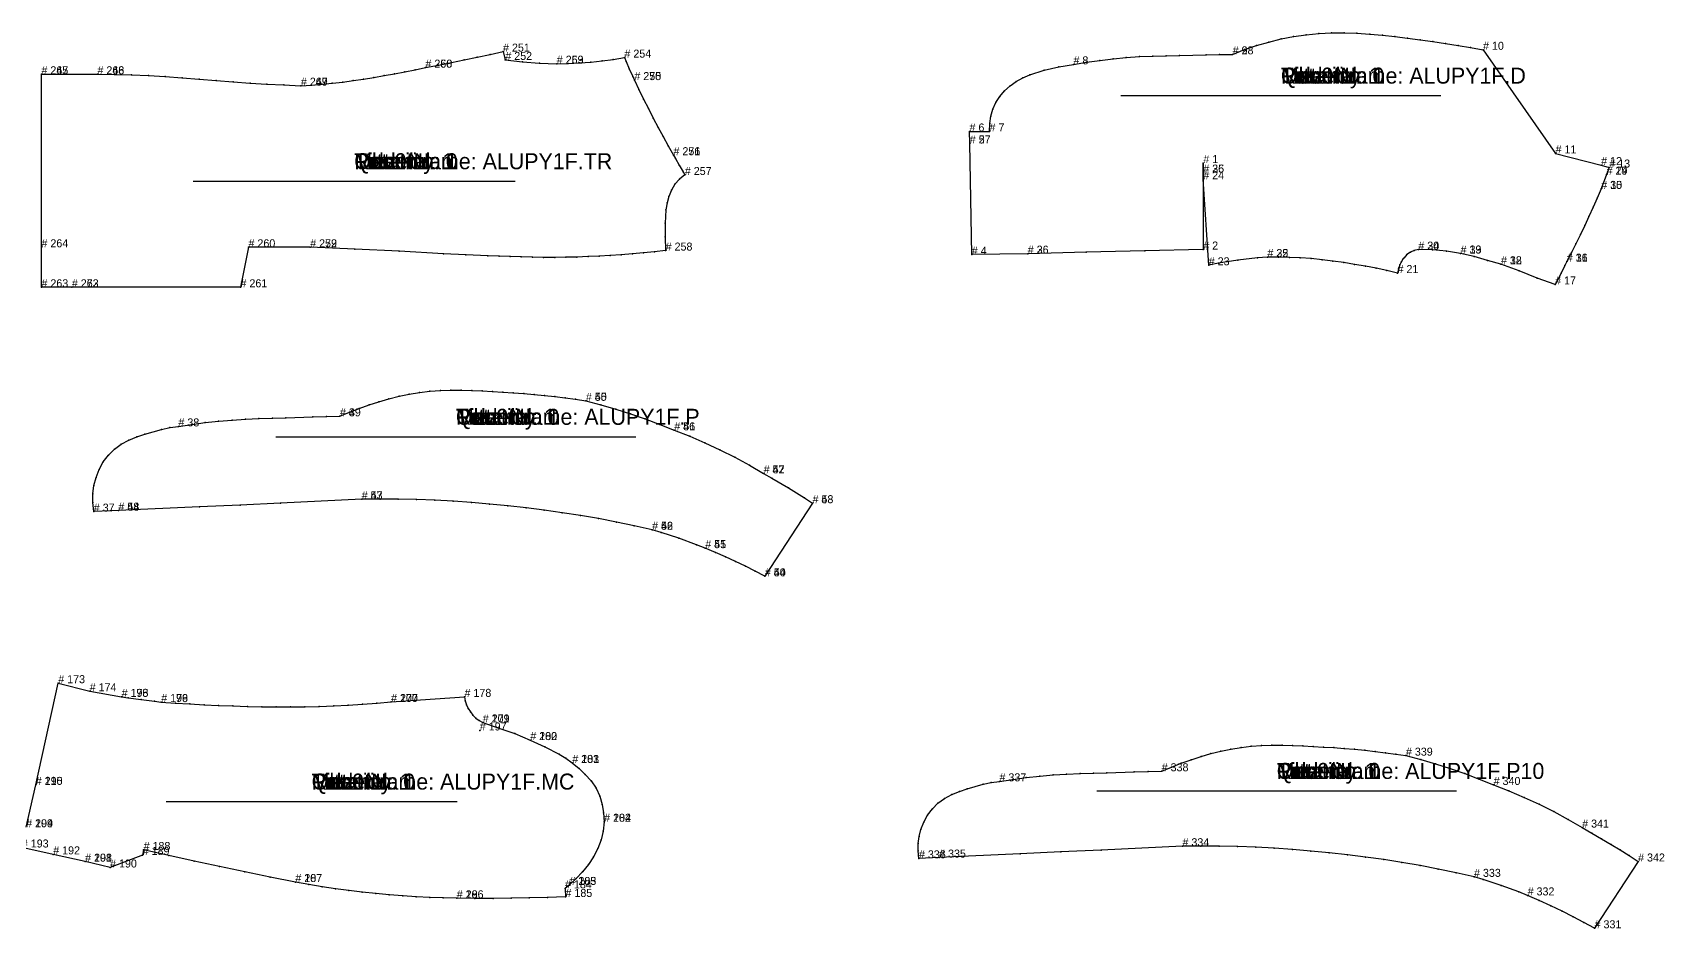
# Model space of a CAD drawing. Header units: metres. Extents: x 0 to 4082, y -3 to 2700.
# Drawn here: x 2041 to 4081, y 1531 to 2651 of the extents above; entities that cross this region are included whole.
import ezdxf

# ---------------------------------------------------------------- set-up
doc = ezdxf.new("R2010")
doc.units = ezdxf.units.M

# ---------------------------------------------------------------- blocks, each defined once
blk = doc.blocks.new('1')
at = {"layer": '1'}
blk.add_lwpolyline([(3504.3, 2487.4), (3504.3, 2379.4), (3431.2, 2377.9), (3358, 2376.2), (3284.9, 2374.2), (3215, 2373), (3212.4, 2512), (3212.1, 2527), (3237.1, 2527), (3237.4, 2536.9), (3238.7, 2546.2), (3241.2, 2554.9), (3245, 2563.1), (3249.9, 2570.8), (3256, 2577.8), (3262.9, 2584.2), (3270.5, 2589.6), (3278.8, 2594.1), (3287.5, 2597.8), (3305.4, 2603.5), (3323.6, 2607.9), (3342.1, 2610.9), (3358.5, 2613.6), (3375, 2615.9), (3391.5, 2617.8), (3408, 2619.4), (3424.6, 2620.5), (3441.2, 2621.2), (3457.8, 2621.7), (3474.5, 2622.1), (3507.7, 2622.9), (3524.4, 2623.2), (3541, 2623.4), (3555.9, 2629.3), (3571, 2634.4), (3586.2, 2638.8), (3601.6, 2642.6), (3617.2, 2645.6), (3632.9, 2648), (3648.7, 2649.6), (3664.6, 2650.5), (3680.5, 2650.5), (3696.4, 2649.9), (3712.3, 2648.8), (3728.1, 2647.3), (3743.9, 2645.6), (3759.7, 2643.6), (3775.5, 2641.5), (3791.2, 2639.3), (3806.9, 2636.9), (3822.7, 2634.5), (3838.3, 2631.8), (3854, 2629.1), (3944.6, 2499.6), (4001.6, 2485), (4011.8, 2481.9), (4008.4, 2473.1), (4001.7, 2455.2), (3996.7, 2443.7), (3991.6, 2432.2), (3986.4, 2420.7), (3981, 2409.3), (3975.6, 2398), (3970, 2386.7), (3964.4, 2375.5), (3958.7, 2364.3), (3956.3, 2359.5), (3951.5, 2349.9), (3946.6, 2340.4), (3944.1, 2335.7), (3921.8, 2343.8), (3899.2, 2352.7), (3876.4, 2361), (3859.7, 2365.8), (3842.9, 2370.5), (3825.9, 2374.4), (3808.4, 2377.2), (3790.8, 2379.1), (3773.1, 2379.3), (3767.9, 2378.1), (3763.2, 2376), (3758.9, 2373), (3755.2, 2369.2), (3753.8, 2367.3), (3751.7, 2363.8), (3750, 2360.1), (3748.3, 2355.2), (3747.1, 2350), (3733.7, 2353.1), (3720.3, 2355.9), (3706.9, 2358.5), (3693.4, 2360.9), (3679.9, 2363.1), (3666.4, 2365), (3652.8, 2366.6), (3639.2, 2368), (3625.5, 2368.9), (3611.9, 2369.6), (3598.2, 2369.9), (3584.5, 2370), (3572.2, 2369.1), (3547.6, 2366.3), (3523.2, 2362.2), (3511.1, 2359.7), (3504.3, 2467.3), (3504.3, 2475.6)], close=True, dxfattribs=at)
at = {"layer": '2'}
for p in [(3342.1, 2610.9), (3541, 2623.4), (3854, 2629.1), (3212.1, 2527), (3212.4, 2512), (3237.1, 2527), (3944.6, 2499.6), (3504.3, 2487.4), (3504.3, 2475.6), (4001.6, 2485), (4008.4, 2473.1), (4011.8, 2481.9), (3504.3, 2467.3), (4001.7, 2455.2), (3215, 2373), (3284.9, 2374.2), (3504.3, 2379.4), (3584.5, 2370), (3773.1, 2379.3), (3825.9, 2374.4), (3511.1, 2359.7), (3747.1, 2350), (3876.4, 2361), (3958.7, 2364.3), (3944.1, 2335.7)]:
    blk.add_point(p, dxfattribs=at)
at = {"layer": '3'}
for p in [(3571, 2634.4), (3586.2, 2638.8), (3601.6, 2642.6), (3617.2, 2645.6), (3632.9, 2648), (3648.7, 2649.6), (3664.6, 2650.5), (3680.5, 2650.5), (3696.4, 2649.9), (3712.3, 2648.8), (3728.1, 2647.3), (3743.9, 2645.6), (3759.7, 2643.6), (3775.5, 2641.5), (3791.2, 2639.3), (3806.9, 2636.9), (3822.7, 2634.5), (3838.3, 2631.8), (3358.5, 2613.6), (3375, 2615.9), (3391.5, 2617.8), (3408, 2619.4), (3424.6, 2620.5), (3441.2, 2621.2), (3457.8, 2621.7), (3474.5, 2622.1), (3507.7, 2622.9), (3524.4, 2623.2), (3555.9, 2629.3), (3278.8, 2594.1), (3287.5, 2597.8), (3305.4, 2603.5), (3323.6, 2607.9), (3249.9, 2570.8), (3256, 2577.8), (3262.9, 2584.2), (3270.5, 2589.6), (3241.2, 2554.9), (3245, 2563.1), (3237.4, 2536.9), (3238.7, 2546.2), (3991.6, 2432.2), (3996.7, 2443.7), (3981, 2409.3), (3986.4, 2420.7), (3970, 2386.7), (3975.6, 2398), (3358, 2376.2), (3431.2, 2377.9), (3547.6, 2366.3), (3572.2, 2369.1), (3598.2, 2369.9), (3611.9, 2369.6), (3625.5, 2368.9), (3639.2, 2368), (3652.8, 2366.6), (3753.8, 2367.3), (3755.2, 2369.2), (3758.9, 2373), (3763.2, 2376), (3767.9, 2378.1), (3790.8, 2379.1), (3808.4, 2377.2), (3842.9, 2370.5), (3964.4, 2375.5), (3523.2, 2362.2), (3666.4, 2365), (3679.9, 2363.1), (3693.4, 2360.9), (3706.9, 2358.5), (3720.3, 2355.9), (3733.7, 2353.1), (3748.3, 2355.2), (3750, 2360.1), (3751.7, 2363.8), (3859.7, 2365.8), (3899.2, 2352.7), (3951.5, 2349.9), (3956.3, 2359.5), (3921.8, 2343.8), (3946.6, 2340.4)]:
    blk.add_point(p, dxfattribs=at)
at = {"layer": '4'}
for p in [(3541, 2623.4, 7.5), (3212.4, 2512, 7.5), (3504.3, 2475.6, 7.5), (4008.4, 2473.1, 3), (4001.7, 2455.2, 7.5), (3284.9, 2374.2, 7.5), (3584.5, 2370, 7.5), (3773.1, 2379.3, 7.5), (3825.9, 2374.4, 7.5), (3876.4, 2361, 7.5), (3958.7, 2364.3, 7.5)]:
    blk.add_point(p, dxfattribs=at)
at = {"layer": '7'}
blk.add_line((3401.3, 2571.8), (3801.2, 2571.8), dxfattribs=at)
at = {"layer": '84'}
blk.add_lwpolyline([(3504.3, 2487.4), (3504.3, 2379.4), (3431.2, 2377.9), (3358, 2376.2), (3284.9, 2374.2), (3215, 2373), (3212.4, 2512), (3212.1, 2527), (3237.1, 2527), (3237.4, 2536.9), (3238.7, 2546.2), (3241.2, 2554.9), (3245, 2563.1), (3249.9, 2570.8), (3256, 2577.8), (3262.9, 2584.2), (3270.5, 2589.6), (3278.8, 2594.1), (3287.5, 2597.8), (3305.4, 2603.5), (3323.6, 2607.9), (3342.1, 2610.9), (3358.5, 2613.6), (3375, 2615.9), (3391.5, 2617.8), (3408, 2619.4), (3424.6, 2620.5), (3441.2, 2621.2), (3457.8, 2621.7), (3474.5, 2622.1), (3507.7, 2622.9), (3524.4, 2623.2), (3541, 2623.4), (3555.9, 2629.3), (3571, 2634.4), (3586.2, 2638.8), (3601.6, 2642.6), (3617.2, 2645.6), (3632.9, 2648), (3648.7, 2649.6), (3664.6, 2650.5), (3680.5, 2650.5), (3696.4, 2649.9), (3712.3, 2648.8), (3728.1, 2647.3), (3743.9, 2645.6), (3759.7, 2643.6), (3775.5, 2641.5), (3791.2, 2639.3), (3806.9, 2636.9), (3822.7, 2634.5), (3838.3, 2631.8), (3854, 2629.1), (3944.6, 2499.6), (4001.6, 2485), (4011.8, 2481.9), (4008.4, 2473.1), (4001.7, 2455.2), (3996.7, 2443.7), (3991.6, 2432.2), (3986.4, 2420.7), (3981, 2409.3), (3975.6, 2398), (3970, 2386.7), (3964.4, 2375.5), (3958.7, 2364.3), (3956.3, 2359.5), (3951.5, 2349.9), (3946.6, 2340.4), (3944.1, 2335.7), (3921.8, 2343.8), (3899.2, 2352.7), (3876.4, 2361), (3859.7, 2365.8), (3842.9, 2370.5), (3825.9, 2374.4), (3808.4, 2377.2), (3790.8, 2379.1), (3773.1, 2379.3), (3767.9, 2378.1), (3763.2, 2376), (3758.9, 2373), (3755.2, 2369.2), (3753.8, 2367.3), (3751.7, 2363.8), (3750, 2360.1), (3748.3, 2355.2), (3747.1, 2350), (3733.7, 2353.1), (3720.3, 2355.9), (3706.9, 2358.5), (3693.4, 2360.9), (3679.9, 2363.1), (3666.4, 2365), (3652.8, 2366.6), (3639.2, 2368), (3625.5, 2368.9), (3611.9, 2369.6), (3598.2, 2369.9), (3584.5, 2370), (3572.2, 2369.1), (3547.6, 2366.3), (3523.2, 2362.2), (3511.1, 2359.7), (3504.3, 2467.3), (3504.3, 2475.6)], close=True, dxfattribs=at)
at = {"layer": '1'}
for s, height, p in [('# 28', 10, (3541, 2623.4)), ('Tilt: 0', 20, (3601.3, 2586.8)), ('Quantity: 1', 20, (3601.3, 2586.8)), ('Piece Name: ALUPY1F.D', 20, (3601.3, 2586.8)), ('Rotation: 0', 20, (3601.3, 2586.8)), ('Fold: N', 20, (3601.3, 2586.8)), ('Material: 1', 20, (3601.3, 2586.8)), ('# 27', 10, (3212.4, 2512)), ('# 36', 10, (3504.3, 2475.6)), ('# 29', 10, (4008.4, 2473.1)), ('# 30', 10, (4001.7, 2455.2)), ('# 34', 10, (3773.1, 2379.3)), ('# 26', 10, (3284.9, 2374.2)), ('# 35', 10, (3584.5, 2370)), ('# 33', 10, (3825.9, 2374.4)), ('# 32', 10, (3876.4, 2361)), ('# 31', 10, (3958.7, 2364.3))]:
    blk.add_text(s, height=height, dxfattribs=at).set_placement(p)
at = {"layer": '2'}
for s, p in [('# 9', (3541, 2623.4)), ('# 10', (3854, 2629.1)), ('# 8', (3342.1, 2610.9)), ('# 6', (3212.1, 2527)), ('# 7', (3237.1, 2527)), ('# 5', (3212.4, 2512)), ('# 11', (3944.6, 2499.6)), ('# 1', (3504.3, 2487.4)), ('# 12', (4001.6, 2485)), ('# 13', (4011.8, 2481.9)), ('# 25', (3504.3, 2475.6)), ('# 24', (3504.3, 2467.3)), ('# 14', (4008.4, 2473.1)), ('# 15', (4001.7, 2455.2)), ('# 2', (3504.3, 2379.4)), ('# 20', (3773.1, 2379.3)), ('# 4', (3215, 2373)), ('# 3', (3284.9, 2374.2)), ('# 23', (3511.1, 2359.7)), ('# 22', (3584.5, 2370)), ('# 19', (3825.9, 2374.4)), ('# 18', (3876.4, 2361)), ('# 16', (3958.7, 2364.3)), ('# 21', (3747.1, 2350)), ('# 17', (3944.1, 2335.7))]:
    blk.add_text(s, height=10, dxfattribs=at).set_placement(p)
blk = doc.blocks.new('2')
at = {"layer": '1'}
blk.add_lwpolyline([(2117.5, 2051.8), (2116.2, 2063.1), (2116.3, 2073.9), (2117.6, 2084.4), (2120.3, 2094.6), (2124.3, 2104.5), (2129.4, 2113.9), (2135.8, 2122.5), (2143.2, 2130), (2151.9, 2136.2), (2161.3, 2141.2), (2171.3, 2145.3), (2181.5, 2148.8), (2202.1, 2154.6), (2212.6, 2156.8), (2223.3, 2158.3), (2240, 2160.8), (2256.8, 2163), (2273.5, 2164.9), (2290.3, 2166.3), (2307.1, 2167.4), (2324, 2168.1), (2340.9, 2168.6), (2357.7, 2169.1), (2391.5, 2170.1), (2408.3, 2170.5), (2425.2, 2170.9), (2437.2, 2176), (2449.3, 2180.8), (2461.6, 2185.1), (2474, 2189.1), (2486.5, 2192.7), (2499.2, 2195.9), (2511.9, 2198.6), (2524.8, 2200.7), (2537.7, 2202.2), (2550.7, 2203), (2563.8, 2203.4), (2576.8, 2203.5), (2589.9, 2203.2), (2602.9, 2202.7), (2615.9, 2202), (2628.9, 2201.2), (2641.9, 2200.3), (2654.9, 2199.4), (2667.8, 2198.3), (2680.8, 2197.1), (2693.8, 2195.7), (2706.7, 2194.1), (2719.7, 2192.3), (2732.6, 2190.3), (2751.4, 2185.3), (2770, 2179.9), (2788.4, 2174), (2806.8, 2167.6), (2825, 2160.8), (2843.1, 2153.4), (2862.4, 2145.9), (2881.4, 2137.8), (2900.2, 2129.1), (2918.7, 2119.8), (2936.9, 2110), (2954.8, 2099.6), (2965.2, 2093.8), (2985.7, 2081.6), (3005.9, 2068.9), (3015.9, 2062.3), (2956.3, 1970.9), (2944.1, 1977.4), (2931.9, 1983.6), (2919.5, 1989.5), (2907.1, 1995.3), (2894.5, 2000.8), (2881.8, 2006.1), (2870.9, 2010.4), (2848.9, 2018.5), (2826.7, 2025.8), (2815.4, 2029.1), (2793.1, 2034.1), (2770.7, 2038.7), (2748.2, 2043), (2725.7, 2046.9), (2703.1, 2050.4), (2680.5, 2053.6), (2657.8, 2056.5), (2635.1, 2059), (2612.3, 2061.2), (2589.5, 2063.1), (2566.7, 2064.7), (2543.8, 2065.9), (2521, 2066.8), (2498.1, 2067.3), (2475.3, 2067.4), (2452.4, 2067.2), (2351, 2062.3), (2300.3, 2060), (2249.6, 2057.7), (2148.3, 2053)], close=True, dxfattribs=at)
at = {"layer": '2'}
for p in [(2732.6, 2190.3), (2425.2, 2170.9), (2223.3, 2158.3), (2843.1, 2153.4), (2954.8, 2099.6), (2452.4, 2067.2), (3015.9, 2062.3), (2117.5, 2051.8), (2148.3, 2053), (2815.4, 2029.1), (2881.8, 2006.1), (2956.3, 1970.9)]:
    blk.add_point(p, dxfattribs=at)
at = {"layer": '3'}
for p in [(2550.7, 2203), (2563.8, 2203.4), (2576.8, 2203.5), (2589.9, 2203.2), (2461.6, 2185.1), (2474, 2189.1), (2486.5, 2192.7), (2499.2, 2195.9), (2511.9, 2198.6), (2524.8, 2200.7), (2537.7, 2202.2), (2602.9, 2202.7), (2615.9, 2202), (2628.9, 2201.2), (2641.9, 2200.3), (2654.9, 2199.4), (2667.8, 2198.3), (2680.8, 2197.1), (2693.8, 2195.7), (2706.7, 2194.1), (2719.7, 2192.3), (2751.4, 2185.3), (2256.8, 2163), (2273.5, 2164.9), (2290.3, 2166.3), (2307.1, 2167.4), (2324, 2168.1), (2340.9, 2168.6), (2357.7, 2169.1), (2391.5, 2170.1), (2408.3, 2170.5), (2437.2, 2176), (2449.3, 2180.8), (2770, 2179.9), (2788.4, 2174), (2806.8, 2167.6), (2171.3, 2145.3), (2181.5, 2148.8), (2202.1, 2154.6), (2212.6, 2156.8), (2240, 2160.8), (2825, 2160.8), (2862.4, 2145.9), (2135.8, 2122.5), (2143.2, 2130), (2151.9, 2136.2), (2161.3, 2141.2), (2881.4, 2137.8), (2900.2, 2129.1), (2124.3, 2104.5), (2129.4, 2113.9), (2918.7, 2119.8), (2936.9, 2110), (2117.6, 2084.4), (2120.3, 2094.6), (2965.2, 2093.8), (2985.7, 2081.6), (2116.2, 2063.1), (2116.3, 2073.9), (2300.3, 2060), (2351, 2062.3), (2475.3, 2067.4), (2498.1, 2067.3), (2521, 2066.8), (2543.8, 2065.9), (2566.7, 2064.7), (2589.5, 2063.1), (2612.3, 2061.2), (3005.9, 2068.9), (2249.6, 2057.7), (2635.1, 2059), (2657.8, 2056.5), (2680.5, 2053.6), (2703.1, 2050.4), (2725.7, 2046.9), (2748.2, 2043), (2770.7, 2038.7), (2793.1, 2034.1), (2826.7, 2025.8), (2848.9, 2018.5), (2870.9, 2010.4), (2894.5, 2000.8), (2907.1, 1995.3), (2919.5, 1989.5), (2931.9, 1983.6), (2944.1, 1977.4)]:
    blk.add_point(p, dxfattribs=at)
at = {"layer": '4'}
for p in [(2732.6, 2190.3, 7.5), (2425.2, 2170.9, 7.5), (2843.1, 2153.4, 7.5), (2954.8, 2099.6, 7.5), (2452.4, 2067.2, 7.5), (3015.9, 2062.3, 5), (2148.3, 2053, 7.5), (2815.4, 2029.1, 7.5), (2881.8, 2006.1, 7.5), (2956.3, 1970.9, 5)]:
    blk.add_point(p, dxfattribs=at)
at = {"layer": '7'}
blk.add_line((2345.2, 2145.3), (2795, 2145.3), dxfattribs=at)
at = {"layer": '84'}
blk.add_lwpolyline([(2117.5, 2051.8), (2116.2, 2063.1), (2116.3, 2073.9), (2117.6, 2084.4), (2120.3, 2094.6), (2124.3, 2104.5), (2129.4, 2113.9), (2135.8, 2122.5), (2143.2, 2130), (2151.9, 2136.2), (2161.3, 2141.2), (2171.3, 2145.3), (2181.5, 2148.8), (2202.1, 2154.6), (2212.6, 2156.8), (2223.3, 2158.3), (2240, 2160.8), (2256.8, 2163), (2273.5, 2164.9), (2290.3, 2166.3), (2307.1, 2167.4), (2324, 2168.1), (2340.9, 2168.6), (2357.7, 2169.1), (2391.5, 2170.1), (2408.3, 2170.5), (2425.2, 2170.9), (2437.2, 2176), (2449.3, 2180.8), (2461.6, 2185.1), (2474, 2189.1), (2486.5, 2192.7), (2499.2, 2195.9), (2511.9, 2198.6), (2524.8, 2200.7), (2537.7, 2202.2), (2550.7, 2203), (2563.8, 2203.4), (2576.8, 2203.5), (2589.9, 2203.2), (2602.9, 2202.7), (2615.9, 2202), (2628.9, 2201.2), (2641.9, 2200.3), (2654.9, 2199.4), (2667.8, 2198.3), (2680.8, 2197.1), (2693.8, 2195.7), (2706.7, 2194.1), (2719.7, 2192.3), (2732.6, 2190.3), (2751.4, 2185.3), (2770, 2179.9), (2788.4, 2174), (2806.8, 2167.6), (2825, 2160.8), (2843.1, 2153.4), (2862.4, 2145.9), (2881.4, 2137.8), (2900.2, 2129.1), (2918.7, 2119.8), (2936.9, 2110), (2954.8, 2099.6), (2965.2, 2093.8), (2985.7, 2081.6), (3005.9, 2068.9), (3015.9, 2062.3), (2956.3, 1970.9), (2944.1, 1977.4), (2931.9, 1983.6), (2919.5, 1989.5), (2907.1, 1995.3), (2894.5, 2000.8), (2881.8, 2006.1), (2870.9, 2010.4), (2848.9, 2018.5), (2826.7, 2025.8), (2815.4, 2029.1), (2793.1, 2034.1), (2770.7, 2038.7), (2748.2, 2043), (2725.7, 2046.9), (2703.1, 2050.4), (2680.5, 2053.6), (2657.8, 2056.5), (2635.1, 2059), (2612.3, 2061.2), (2589.5, 2063.1), (2566.7, 2064.7), (2543.8, 2065.9), (2521, 2066.8), (2498.1, 2067.3), (2475.3, 2067.4), (2452.4, 2067.2), (2351, 2062.3), (2300.3, 2060), (2249.6, 2057.7), (2148.3, 2053)], close=True, dxfattribs=at)
at = {"layer": '1'}
for s, height, p in [('# 55', 10, (2732.6, 2190.3)), ('# 49', 10, (2425.2, 2170.9)), ('Tilt: 0', 20, (2570.1, 2160.3)), ('Quantity: 1', 20, (2570.1, 2160.3)), ('Piece Name: ALUPY1F.P', 20, (2570.1, 2160.3)), ('Rotation: 0', 20, (2570.1, 2160.3)), ('Fold: N', 20, (2570.1, 2160.3)), ('Material: 1', 20, (2570.1, 2160.3)), ('# 56', 10, (2843.1, 2153.4)), ('# 57', 10, (2954.8, 2099.6)), ('# 54', 10, (2148.3, 2053)), ('# 53', 10, (2452.4, 2067.2)), ('# 58', 10, (3015.9, 2062.3)), ('# 52', 10, (2815.4, 2029.1)), ('# 51', 10, (2881.8, 2006.1)), ('# 50', 10, (2956.3, 1970.9))]:
    blk.add_text(s, height=height, dxfattribs=at).set_placement(p)
at = {"layer": '2'}
for s, p in [('# 40', (2732.6, 2190.3)), ('# 38', (2223.3, 2158.3)), ('# 39', (2425.2, 2170.9)), ('# 41', (2843.1, 2153.4)), ('# 42', (2954.8, 2099.6)), ('# 37', (2117.5, 2051.8)), ('# 48', (2148.3, 2053)), ('# 47', (2452.4, 2067.2)), ('# 43', (3015.9, 2062.3)), ('# 46', (2815.4, 2029.1)), ('# 45', (2881.8, 2006.1)), ('# 44', (2956.3, 1970.9))]:
    blk.add_text(s, height=10, dxfattribs=at).set_placement(p)
blk = doc.blocks.new('9')
at = {"layer": '1'}
blk.add_lwpolyline([(2033, 1657.2), (2045, 1710.2), (2073.1, 1837.3), (2112.4, 1827.3), (2152.3, 1820.2), (2160.4, 1819), (2176.7, 1816.8), (2193.4, 1814.7), (2201.8, 1813.7), (2219.7, 1812.5), (2237.7, 1811.4), (2255.6, 1810.4), (2273.6, 1809.6), (2291.5, 1808.9), (2309.5, 1808.3), (2327.5, 1807.9), (2345.5, 1807.7), (2363.5, 1807.6), (2381.4, 1807.8), (2399.4, 1808.2), (2417.4, 1808.9), (2435.3, 1809.8), (2453.3, 1810.9), (2471.2, 1812.2), (2489.1, 1813.8), (2580.9, 1820.2), (2581.9, 1815.2), (2583.4, 1810.3), (2585.6, 1805.7), (2588.2, 1801.3), (2591.4, 1797.2), (2595.1, 1793.6), (2599.2, 1790.6), (2603.7, 1788.2), (2623.6, 1781), (2643.6, 1774.2), (2663.1, 1766.2), (2681.3, 1757.9), (2699, 1748.7), (2707.5, 1743.4), (2715.6, 1737.6), (2724, 1730.7), (2731.9, 1723.2), (2739.2, 1715.1), (2745.5, 1706.1), (2749.9, 1696.2), (2752.8, 1685.7), (2754.7, 1675.1), (2755.4, 1664.1), (2754.3, 1652.5), (2751.7, 1641.3), (2747.5, 1630.5), (2742.1, 1620.2), (2735.7, 1610.5), (2728.5, 1601.5), (2720.6, 1593), (2712.1, 1585.1), (2706.5, 1580.8), (2707.1, 1570.1), (2684.5, 1569.4), (2661.8, 1568.9), (2639.2, 1568.5), (2616.5, 1568.3), (2593.9, 1568.3), (2571.2, 1568.4), (2554.3, 1568.8), (2537.4, 1569.5), (2520.5, 1570.4), (2503.6, 1571.5), (2486.8, 1572.7), (2469.9, 1574.2), (2453.1, 1576), (2436.3, 1578), (2419.5, 1580.2), (2402.8, 1582.8), (2386.1, 1585.6), (2369.5, 1588.7), (2337.8, 1595), (2306.1, 1601.5), (2274.5, 1608.1), (2242.9, 1614.9), (2211.4, 1621.8), (2179.8, 1628.8), (2178.6, 1622.5), (2137.9, 1606.9), (2106.7, 1614.2), (2066.8, 1623.3), (2027.6, 1631.9)], dxfattribs=at)
at = {"layer": '13'}
for p in [(2600, 1778.2), (2571.2, 1568.4)]:
    blk.add_point(p, dxfattribs=at)
at = {"layer": '2'}
for p in [(2073.1, 1837.3), (2112.4, 1827.3), (2152.3, 1820.2), (2580.9, 1820.2), (2201.8, 1813.7), (2489.1, 1813.8), (2603.7, 1788.2), (2663.1, 1766.2), (2715.6, 1737.6), (2045, 1710.2), (2755.4, 1664.1), (2066.8, 1623.3), (2106.7, 1614.2), (2178.6, 1622.5), (2179.8, 1628.8), (2137.9, 1606.9), (2369.5, 1588.7), (2706.5, 1580.8), (2712.1, 1585.1), (2571.2, 1568.4), (2707.1, 1570.1)]:
    blk.add_point(p, dxfattribs=at)
at = {"layer": '3'}
for p in [(2160.4, 1819), (2176.7, 1816.8), (2193.4, 1814.7), (2219.7, 1812.5), (2237.7, 1811.4), (2255.6, 1810.4), (2273.6, 1809.6), (2291.5, 1808.9), (2309.5, 1808.3), (2327.5, 1807.9), (2345.5, 1807.7), (2363.5, 1807.6), (2381.4, 1807.8), (2399.4, 1808.2), (2417.4, 1808.9), (2435.3, 1809.8), (2453.3, 1810.9), (2471.2, 1812.2), (2581.9, 1815.2), (2583.4, 1810.3), (2585.6, 1805.7), (2588.2, 1801.3), (2591.4, 1797.2), (2595.1, 1793.6), (2599.2, 1790.6), (2623.6, 1781), (2643.6, 1774.2), (2681.3, 1757.9), (2699, 1748.7), (2707.5, 1743.4), (2724, 1730.7), (2731.9, 1723.2), (2739.2, 1715.1), (2745.5, 1706.1), (2749.9, 1696.2), (2752.8, 1685.7), (2754.7, 1675.1), (2754.3, 1652.5), (2751.7, 1641.3), (2211.4, 1621.8), (2242.9, 1614.9), (2742.1, 1620.2), (2747.5, 1630.5), (2274.5, 1608.1), (2306.1, 1601.5), (2337.8, 1595), (2720.6, 1593), (2728.5, 1601.5), (2735.7, 1610.5), (2386.1, 1585.6), (2402.8, 1582.8), (2419.5, 1580.2), (2436.3, 1578), (2453.1, 1576), (2469.9, 1574.2), (2486.8, 1572.7), (2503.6, 1571.5), (2520.5, 1570.4), (2537.4, 1569.5), (2554.3, 1568.8), (2593.9, 1568.3), (2616.5, 1568.3), (2639.2, 1568.5), (2661.8, 1568.9), (2684.5, 1569.4)]:
    blk.add_point(p, dxfattribs=at)
at = {"layer": '4'}
for p in [(2152.3, 1820.2, 7.5), (2201.8, 1813.7, 7.5), (2489.1, 1813.8, 7.5), (2603.7, 1788.2, 7.5), (2663.1, 1766.2, 7.5), (2715.6, 1737.6, 7.5), (2045, 1710.2, 4.8), (2755.4, 1664.1, 7.5), (2106.7, 1614.2, 5.1), (2369.5, 1588.7, 7.5), (2712.1, 1585.1, 7.5), (2571.2, 1568.4, 7.5)]:
    blk.add_point(p, dxfattribs=at)
at = {"layer": '7'}
blk.add_line((2207.8, 1689.3), (2571.7, 1689.3), dxfattribs=at)
at = {"layer": '84'}
blk.add_lwpolyline([(2033, 1657.2), (2045, 1710.2), (2073.1, 1837.3), (2112.4, 1827.3), (2152.3, 1820.2), (2160.4, 1819), (2176.7, 1816.8), (2193.4, 1814.7), (2201.8, 1813.7), (2219.7, 1812.5), (2237.7, 1811.4), (2255.6, 1810.4), (2273.6, 1809.6), (2291.5, 1808.9), (2309.5, 1808.3), (2327.5, 1807.9), (2345.5, 1807.7), (2363.5, 1807.6), (2381.4, 1807.8), (2399.4, 1808.2), (2417.4, 1808.9), (2435.3, 1809.8), (2453.3, 1810.9), (2471.2, 1812.2), (2489.1, 1813.8), (2580.9, 1820.2), (2581.9, 1815.2), (2583.4, 1810.3), (2585.6, 1805.7), (2588.2, 1801.3), (2591.4, 1797.2), (2595.1, 1793.6), (2599.2, 1790.6), (2603.7, 1788.2), (2623.6, 1781), (2643.6, 1774.2), (2663.1, 1766.2), (2681.3, 1757.9), (2699, 1748.7), (2707.5, 1743.4), (2715.6, 1737.6), (2724, 1730.7), (2731.9, 1723.2), (2739.2, 1715.1), (2745.5, 1706.1), (2749.9, 1696.2), (2752.8, 1685.7), (2754.7, 1675.1), (2755.4, 1664.1), (2754.3, 1652.5), (2751.7, 1641.3), (2747.5, 1630.5), (2742.1, 1620.2), (2735.7, 1610.5), (2728.5, 1601.5), (2720.6, 1593), (2712.1, 1585.1), (2706.5, 1580.8), (2707.1, 1570.1), (2684.5, 1569.4), (2661.8, 1568.9), (2639.2, 1568.5), (2616.5, 1568.3), (2593.9, 1568.3), (2571.2, 1568.4), (2554.3, 1568.8), (2537.4, 1569.5), (2520.5, 1570.4), (2503.6, 1571.5), (2486.8, 1572.7), (2469.9, 1574.2), (2453.1, 1576), (2436.3, 1578), (2419.5, 1580.2), (2402.8, 1582.8), (2386.1, 1585.6), (2369.5, 1588.7), (2337.8, 1595), (2306.1, 1601.5), (2274.5, 1608.1), (2242.9, 1614.9), (2211.4, 1621.8), (2179.8, 1628.8), (2178.6, 1622.5), (2137.9, 1606.9), (2106.7, 1614.2), (2066.8, 1623.3), (2027.6, 1631.9)], dxfattribs=at)
at = {"layer": '1'}
for s, height, p in [('# 198', 10, (2152.3, 1820.2)), ('# 199', 10, (2201.8, 1813.7)), ('# 200', 10, (2489.1, 1813.8)), ('# 201', 10, (2603.7, 1788.2)), ('# 202', 10, (2663.1, 1766.2)), ('# 203', 10, (2715.6, 1737.6)), ('# 210', 10, (2045, 1710.2)), ('Tilt: 0', 20, (2389.8, 1704.3)), ('Quantity: 1', 20, (2389.8, 1704.3)), ('Piece Name: ALUPY1F.MC', 20, (2389.8, 1704.3)), ('Rotation: 0', 20, (2389.8, 1704.3)), ('Fold: N', 20, (2389.8, 1704.3)), ('Material: 1', 20, (2389.8, 1704.3)), ('# 204', 10, (2755.4, 1664.1)), ('# 209', 10, (2033, 1657.2)), ('# 208', 10, (2106.7, 1614.2)), ('# 207', 10, (2369.5, 1588.7)), ('# 205', 10, (2712.1, 1585.1)), ('# 206', 10, (2571.2, 1568.4))]:
    blk.add_text(s, height=height, dxfattribs=at).set_placement(p)
at = {"layer": '13'}
for s, p in [('# 197', (2600, 1778.2)), ('# 196', (2571.2, 1568.4))]:
    blk.add_text(s, height=10, dxfattribs=at).set_placement(p)
at = {"layer": '2'}
for s, p in [('# 173', (2073.1, 1837.3)), ('# 174', (2112.4, 1827.3)), ('# 175', (2152.3, 1820.2)), ('# 176', (2201.8, 1813.7)), ('# 177', (2489.1, 1813.8)), ('# 178', (2580.9, 1820.2)), ('# 179', (2603.7, 1788.2)), ('# 180', (2663.1, 1766.2)), ('# 181', (2715.6, 1737.6)), ('# 195', (2045, 1710.2)), ('# 182', (2755.4, 1664.1)), ('# 194', (2033, 1657.2)), ('# 193', (2027.6, 1631.9)), ('# 192', (2066.8, 1623.3)), ('# 189', (2178.6, 1622.5)), ('# 188', (2179.8, 1628.8)), ('# 191', (2106.7, 1614.2)), ('# 190', (2137.9, 1606.9)), ('# 187', (2369.5, 1588.7)), ('# 184', (2706.5, 1580.8)), ('# 183', (2712.1, 1585.1)), ('# 186', (2571.2, 1568.4)), ('# 185', (2707.1, 1570.1))]:
    blk.add_text(s, height=10, dxfattribs=at).set_placement(p)
blk = doc.blocks.new('13')
at = {"layer": '1'}
blk.add_lwpolyline([(2052.1, 2598.5), (2122.1, 2598.5), (2143.3, 2598.2), (2164.5, 2597.7), (2185.7, 2596.9), (2206.9, 2595.7), (2228.1, 2594.2), (2249.3, 2592.5), (2270.4, 2590.7), (2291.6, 2589), (2312.8, 2587.5), (2334, 2586.3), (2355.2, 2585.2), (2376.4, 2584.2), (2389.5, 2585), (2402.6, 2586), (2415.6, 2587.2), (2428.7, 2588.7), (2441.7, 2590.5), (2454.7, 2592.5), (2467.6, 2594.6), (2480.5, 2596.9), (2493.5, 2599.2), (2506.4, 2601.6), (2519.2, 2604.2), (2532.1, 2606.8), (2548.3, 2609.9), (2564.5, 2613.1), (2580.6, 2616.4), (2596.8, 2619.8), (2612.9, 2623.2), (2629, 2626.8), (2631.9, 2616.4), (2653.3, 2614), (2674.7, 2612.3), (2696.2, 2611.7), (2710.3, 2612), (2724.5, 2612.7), (2738.6, 2613.7), (2752.8, 2615.2), (2766.8, 2617), (2780.8, 2619.3), (2782.8, 2614.6), (2786.9, 2605.2), (2791.1, 2595.9), (2793.2, 2591.2), (2798.9, 2579.3), (2804.8, 2567.4), (2810.7, 2555.6), (2816.8, 2543.8), (2823, 2532.1), (2829.3, 2520.5), (2835.6, 2508.9), (2842.1, 2497.3), (2844.5, 2493.2), (2849.2, 2485), (2854, 2476.7), (2856.3, 2472.6), (2849.5, 2467.3), (2843.9, 2461), (2839.5, 2453.7), (2836.3, 2445.8), (2834.1, 2437.6), (2832.7, 2429.2), (2831.5, 2412.2), (2831.7, 2395.2), (2832.3, 2378.1), (2818.4, 2376.6), (2804.6, 2375.2), (2790.7, 2373.9), (2776.9, 2372.8), (2763, 2371.9), (2749.2, 2371.1), (2735.3, 2370.5), (2721.4, 2370), (2707.5, 2369.7), (2693.6, 2369.6), (2679.7, 2369.6), (2665.8, 2369.8), (2651.9, 2370.1), (2638, 2370.5), (2624.1, 2371), (2610.2, 2371.5), (2582.4, 2372.8), (2554.6, 2374.2), (2499.1, 2377.2), (2443.6, 2379.8), (2388, 2382.2), (2310.9, 2382.2), (2300.9, 2332.2), (2090.1, 2332.2), (2052.1, 2332.2), (2052.1, 2382.2)], close=True, dxfattribs=at)
at = {"layer": '13'}
blk.add_point((2052.1, 2598.5), dxfattribs=at)
at = {"layer": '2'}
for p in [(2629, 2626.8), (2631.9, 2616.4), (2696.2, 2611.7), (2780.8, 2619.3), (2052.1, 2598.5), (2122.1, 2598.5), (2532.1, 2606.8), (2793.2, 2591.2), (2376.4, 2584.2), (2842.1, 2497.3), (2856.3, 2472.6), (2052.1, 2382.2), (2310.9, 2382.2), (2388, 2382.2), (2832.3, 2378.1), (2052.1, 2332.2), (2090.1, 2332.2), (2300.9, 2332.2)]:
    blk.add_point(p, dxfattribs=at)
at = {"layer": '3'}
for p in [(2564.5, 2613.1), (2580.6, 2616.4), (2596.8, 2619.8), (2612.9, 2623.2), (2653.3, 2614), (2674.7, 2612.3), (2710.3, 2612), (2724.5, 2612.7), (2738.6, 2613.7), (2752.8, 2615.2), (2766.8, 2617), (2782.8, 2614.6), (2143.3, 2598.2), (2164.5, 2597.7), (2185.7, 2596.9), (2206.9, 2595.7), (2228.1, 2594.2), (2249.3, 2592.5), (2270.4, 2590.7), (2441.7, 2590.5), (2454.7, 2592.5), (2467.6, 2594.6), (2480.5, 2596.9), (2493.5, 2599.2), (2506.4, 2601.6), (2519.2, 2604.2), (2548.3, 2609.9), (2786.9, 2605.2), (2791.1, 2595.9), (2291.6, 2589), (2312.8, 2587.5), (2334, 2586.3), (2355.2, 2585.2), (2389.5, 2585), (2402.6, 2586), (2415.6, 2587.2), (2428.7, 2588.7), (2798.9, 2579.3), (2804.8, 2567.4), (2810.7, 2555.6), (2816.8, 2543.8), (2823, 2532.1), (2829.3, 2520.5), (2835.6, 2508.9), (2844.5, 2493.2), (2849.2, 2485), (2854, 2476.7), (2839.5, 2453.7), (2843.9, 2461), (2849.5, 2467.3), (2832.7, 2429.2), (2834.1, 2437.6), (2836.3, 2445.8), (2831.5, 2412.2), (2831.7, 2395.2), (2443.6, 2379.8), (2499.1, 2377.2), (2554.6, 2374.2), (2582.4, 2372.8), (2610.2, 2371.5), (2624.1, 2371), (2638, 2370.5), (2651.9, 2370.1), (2665.8, 2369.8), (2679.7, 2369.6), (2693.6, 2369.6), (2707.5, 2369.7), (2721.4, 2370), (2735.3, 2370.5), (2749.2, 2371.1), (2763, 2371.9), (2776.9, 2372.8), (2790.7, 2373.9), (2804.6, 2375.2), (2818.4, 2376.6)]:
    blk.add_point(p, dxfattribs=at)
at = {"layer": '4'}
for p in [(2696.2, 2611.7, 7.5), (2122.1, 2598.5, 7.5), (2532.1, 2606.8, 7.5), (2793.2, 2591.2, 7.5), (2376.4, 2584.2, 7.5), (2842.1, 2497.3, 7.5), (2388, 2382.2, 7.5), (2090.1, 2332.2, 7.5)]:
    blk.add_point(p, dxfattribs=at)
at = {"layer": '7'}
blk.add_line((2241.9, 2464.8), (2644, 2464.8), dxfattribs=at)
at = {"layer": '84'}
blk.add_lwpolyline([(2052.1, 2598.5), (2122.1, 2598.5), (2143.3, 2598.2), (2164.5, 2597.7), (2185.7, 2596.9), (2206.9, 2595.7), (2228.1, 2594.2), (2249.3, 2592.5), (2270.4, 2590.7), (2291.6, 2589), (2312.8, 2587.5), (2334, 2586.3), (2355.2, 2585.2), (2376.4, 2584.2), (2389.5, 2585), (2402.6, 2586), (2415.6, 2587.2), (2428.7, 2588.7), (2441.7, 2590.5), (2454.7, 2592.5), (2467.6, 2594.6), (2480.5, 2596.9), (2493.5, 2599.2), (2506.4, 2601.6), (2519.2, 2604.2), (2532.1, 2606.8), (2548.3, 2609.9), (2564.5, 2613.1), (2580.6, 2616.4), (2596.8, 2619.8), (2612.9, 2623.2), (2629, 2626.8), (2631.9, 2616.4), (2653.3, 2614), (2674.7, 2612.3), (2696.2, 2611.7), (2710.3, 2612), (2724.5, 2612.7), (2738.6, 2613.7), (2752.8, 2615.2), (2766.8, 2617), (2780.8, 2619.3), (2782.8, 2614.6), (2786.9, 2605.2), (2791.1, 2595.9), (2793.2, 2591.2), (2798.9, 2579.3), (2804.8, 2567.4), (2810.7, 2555.6), (2816.8, 2543.8), (2823, 2532.1), (2829.3, 2520.5), (2835.6, 2508.9), (2842.1, 2497.3), (2844.5, 2493.2), (2849.2, 2485), (2854, 2476.7), (2856.3, 2472.6), (2849.5, 2467.3), (2843.9, 2461), (2839.5, 2453.7), (2836.3, 2445.8), (2834.1, 2437.6), (2832.7, 2429.2), (2831.5, 2412.2), (2831.7, 2395.2), (2832.3, 2378.1), (2818.4, 2376.6), (2804.6, 2375.2), (2790.7, 2373.9), (2776.9, 2372.8), (2763, 2371.9), (2749.2, 2371.1), (2735.3, 2370.5), (2721.4, 2370), (2707.5, 2369.7), (2693.6, 2369.6), (2679.7, 2369.6), (2665.8, 2369.8), (2651.9, 2370.1), (2638, 2370.5), (2624.1, 2371), (2610.2, 2371.5), (2582.4, 2372.8), (2554.6, 2374.2), (2499.1, 2377.2), (2443.6, 2379.8), (2388, 2382.2), (2310.9, 2382.2), (2300.9, 2332.2), (2090.1, 2332.2), (2052.1, 2332.2), (2052.1, 2382.2)], close=True, dxfattribs=at)
at = {"layer": '1'}
for s, height, p in [('# 268', 10, (2532.1, 2606.8)), ('# 269', 10, (2696.2, 2611.7)), ('# 266', 10, (2122.1, 2598.5)), ('# 267', 10, (2376.4, 2584.2)), ('# 270', 10, (2793.2, 2591.2)), ('Tilt: 0', 20, (2443, 2479.8)), ('Quantity: 1', 20, (2443, 2479.8)), ('Piece Name: ALUPY1F.TR', 20, (2443, 2479.8)), ('Rotation: 0', 20, (2443, 2479.8)), ('Fold: N', 20, (2443, 2479.8)), ('Material: 1', 20, (2443, 2479.8)), ('# 271', 10, (2842.1, 2497.3)), ('# 272', 10, (2388, 2382.2)), ('# 273', 10, (2090.1, 2332.2))]:
    blk.add_text(s, height=height, dxfattribs=at).set_placement(p)
at = {"layer": '13'}
blk.add_text('# 265', height=10, dxfattribs=at).set_placement((2052.1, 2598.5))
at = {"layer": '2'}
for s, p in [('# 251', (2629, 2626.8)), ('# 250', (2532.1, 2606.8)), ('# 252', (2631.9, 2616.4)), ('# 253', (2696.2, 2611.7)), ('# 254', (2780.8, 2619.3)), ('# 247', (2052.1, 2598.5)), ('# 248', (2122.1, 2598.5)), ('# 249', (2376.4, 2584.2)), ('# 255', (2793.2, 2591.2)), ('# 256', (2842.1, 2497.3)), ('# 257', (2856.3, 2472.6)), ('# 264', (2052.1, 2382.2)), ('# 260', (2310.9, 2382.2)), ('# 259', (2388, 2382.2)), ('# 258', (2832.3, 2378.1)), ('# 263', (2052.1, 2332.2)), ('# 262', (2090.1, 2332.2)), ('# 261', (2300.9, 2332.2))]:
    blk.add_text(s, height=10, dxfattribs=at).set_placement(p)
blk = doc.blocks.new('18')
at = {"layer": '1'}
blk.add_lwpolyline([(3993.4, 1530.9), (3980, 1538.3), (3966.5, 1545.4), (3952.9, 1552.2), (3938.7, 1559.1), (3924.3, 1565.7), (3909.7, 1572), (3898.7, 1576.4), (3876.6, 1584.5), (3854.1, 1591.9), (3842.7, 1595.2), (3820.3, 1600.3), (3797.8, 1604.9), (3775.2, 1609.2), (3752.6, 1613.1), (3729.9, 1616.7), (3707.2, 1619.9), (3684.4, 1622.7), (3661.6, 1625.3), (3638.8, 1627.5), (3615.9, 1629.4), (3593, 1631), (3570.1, 1632.2), (3547.2, 1633.1), (3524.2, 1633.6), (3501.3, 1633.7), (3478.3, 1633.5), (3376.8, 1628.6), (3326.1, 1626.3), (3275.4, 1624), (3174.1, 1619.3), (3148.9, 1618.3), (3147.9, 1627.8), (3148, 1636.9), (3149.1, 1645.7), (3151.3, 1654.3), (3154.9, 1663.5), (3159.7, 1672.3), (3165.7, 1680.4), (3172.7, 1687.4), (3181, 1693.3), (3190, 1698.1), (3199.5, 1702), (3209.2, 1705.4), (3229.1, 1711), (3239.2, 1713.1), (3249.6, 1714.6), (3266.4, 1717.1), (3283.1, 1719.3), (3299.9, 1721.2), (3316.7, 1722.6), (3333.5, 1723.7), (3350.3, 1724.4), (3367.1, 1724.9), (3383.9, 1725.4), (3418.1, 1726.4), (3435.2, 1726.8), (3452.3, 1727.2), (3464.4, 1732.4), (3476.6, 1737.2), (3489, 1741.6), (3501.5, 1745.6), (3513.8, 1749.2), (3526.3, 1752.3), (3538.8, 1755), (3551.5, 1757), (3564.3, 1758.5), (3577.1, 1759.3), (3590, 1759.7), (3602.9, 1759.8), (3615.8, 1759.5), (3628.8, 1759), (3641.7, 1758.3), (3654.6, 1757.5), (3667.5, 1756.7), (3680.5, 1755.7), (3693.4, 1754.7), (3706.3, 1753.4), (3719.1, 1752), (3732, 1750.4), (3744.8, 1748.6), (3757.6, 1746.7), (3776.2, 1741.8), (3794.6, 1736.4), (3812.9, 1730.5), (3831.1, 1724.2), (3849.2, 1717.4), (3867.2, 1710.1), (3886.4, 1702.6), (3905.4, 1694.5), (3924, 1685.9), (3942.4, 1676.7), (3960.3, 1667), (3977.9, 1656.8), (3990.1, 1650), (4002.2, 1642.9), (4014.2, 1635.7), (4025.5, 1628.8), (4036.7, 1621.7), (4047.8, 1614.4)], close=True, dxfattribs=at)
at = {"layer": '2'}
for p in [(3757.6, 1746.7), (3249.6, 1714.6), (3452.3, 1727.2), (3867.2, 1710.1), (3977.9, 1656.8), (3478.3, 1633.5), (3148.9, 1618.3), (3174.1, 1619.3), (4047.8, 1614.4), (3842.7, 1595.2), (3909.7, 1572), (3993.4, 1530.9)]:
    blk.add_point(p, dxfattribs=at)
at = {"layer": '3'}
for p in [(3538.8, 1755), (3551.5, 1757), (3564.3, 1758.5), (3577.1, 1759.3), (3590, 1759.7), (3602.9, 1759.8), (3615.8, 1759.5), (3628.8, 1759), (3641.7, 1758.3), (3654.6, 1757.5), (3667.5, 1756.7), (3680.5, 1755.7), (3693.4, 1754.7), (3476.6, 1737.2), (3489, 1741.6), (3501.5, 1745.6), (3513.8, 1749.2), (3526.3, 1752.3), (3706.3, 1753.4), (3719.1, 1752), (3732, 1750.4), (3744.8, 1748.6), (3776.2, 1741.8), (3794.6, 1736.4), (3266.4, 1717.1), (3283.1, 1719.3), (3299.9, 1721.2), (3316.7, 1722.6), (3333.5, 1723.7), (3350.3, 1724.4), (3367.1, 1724.9), (3383.9, 1725.4), (3418.1, 1726.4), (3435.2, 1726.8), (3464.4, 1732.4), (3812.9, 1730.5), (3831.1, 1724.2), (3849.2, 1717.4), (3181, 1693.3), (3190, 1698.1), (3199.5, 1702), (3209.2, 1705.4), (3229.1, 1711), (3239.2, 1713.1), (3886.4, 1702.6), (3905.4, 1694.5), (3165.7, 1680.4), (3172.7, 1687.4), (3924, 1685.9), (3942.4, 1676.7), (3151.3, 1654.3), (3154.9, 1663.5), (3159.7, 1672.3), (3960.3, 1667), (3148, 1636.9), (3149.1, 1645.7), (3501.3, 1633.7), (3524.2, 1633.6), (3547.2, 1633.1), (3570.1, 1632.2), (3990.1, 1650), (4002.2, 1642.9), (4014.2, 1635.7), (3147.9, 1627.8), (3275.4, 1624), (3326.1, 1626.3), (3376.8, 1628.6), (3593, 1631), (3615.9, 1629.4), (3638.8, 1627.5), (3661.6, 1625.3), (3684.4, 1622.7), (3707.2, 1619.9), (3729.9, 1616.7), (3752.6, 1613.1), (4025.5, 1628.8), (4036.7, 1621.7), (3775.2, 1609.2), (3797.8, 1604.9), (3820.3, 1600.3), (3854.1, 1591.9), (3876.6, 1584.5), (3898.7, 1576.4), (3924.3, 1565.7), (3938.7, 1559.1), (3952.9, 1552.2), (3966.5, 1545.4), (3980, 1538.3)]:
    blk.add_point(p, dxfattribs=at)
at = {"layer": '7'}
blk.add_line((3371.1, 1702.6), (3821, 1702.6), dxfattribs=at)
at = {"layer": '84'}
blk.add_lwpolyline([(3993.4, 1530.9), (3980, 1538.3), (3966.5, 1545.4), (3952.9, 1552.2), (3938.7, 1559.1), (3924.3, 1565.7), (3909.7, 1572), (3898.7, 1576.4), (3876.6, 1584.5), (3854.1, 1591.9), (3842.7, 1595.2), (3820.3, 1600.3), (3797.8, 1604.9), (3775.2, 1609.2), (3752.6, 1613.1), (3729.9, 1616.7), (3707.2, 1619.9), (3684.4, 1622.7), (3661.6, 1625.3), (3638.8, 1627.5), (3615.9, 1629.4), (3593, 1631), (3570.1, 1632.2), (3547.2, 1633.1), (3524.2, 1633.6), (3501.3, 1633.7), (3478.3, 1633.5), (3376.8, 1628.6), (3326.1, 1626.3), (3275.4, 1624), (3174.1, 1619.3), (3148.9, 1618.3), (3147.9, 1627.8), (3148, 1636.9), (3149.1, 1645.7), (3151.3, 1654.3), (3154.9, 1663.5), (3159.7, 1672.3), (3165.7, 1680.4), (3172.7, 1687.4), (3181, 1693.3), (3190, 1698.1), (3199.5, 1702), (3209.2, 1705.4), (3229.1, 1711), (3239.2, 1713.1), (3249.6, 1714.6), (3266.4, 1717.1), (3283.1, 1719.3), (3299.9, 1721.2), (3316.7, 1722.6), (3333.5, 1723.7), (3350.3, 1724.4), (3367.1, 1724.9), (3383.9, 1725.4), (3418.1, 1726.4), (3435.2, 1726.8), (3452.3, 1727.2), (3464.4, 1732.4), (3476.6, 1737.2), (3489, 1741.6), (3501.5, 1745.6), (3513.8, 1749.2), (3526.3, 1752.3), (3538.8, 1755), (3551.5, 1757), (3564.3, 1758.5), (3577.1, 1759.3), (3590, 1759.7), (3602.9, 1759.8), (3615.8, 1759.5), (3628.8, 1759), (3641.7, 1758.3), (3654.6, 1757.5), (3667.5, 1756.7), (3680.5, 1755.7), (3693.4, 1754.7), (3706.3, 1753.4), (3719.1, 1752), (3732, 1750.4), (3744.8, 1748.6), (3757.6, 1746.7), (3776.2, 1741.8), (3794.6, 1736.4), (3812.9, 1730.5), (3831.1, 1724.2), (3849.2, 1717.4), (3867.2, 1710.1), (3886.4, 1702.6), (3905.4, 1694.5), (3924, 1685.9), (3942.4, 1676.7), (3960.3, 1667), (3977.9, 1656.8), (3990.1, 1650), (4002.2, 1642.9), (4014.2, 1635.7), (4025.5, 1628.8), (4036.7, 1621.7), (4047.8, 1614.4)], close=True, dxfattribs=at)
at = {"layer": '1'}
for s in ['Tilt: 0', 'Quantity: 1', 'Piece Name: ALUPY1F.P10', 'Rotation: 0', 'Fold: N', 'Material: 1']:
    blk.add_text(s, height=20, dxfattribs=at).set_placement((3596.1, 1717.6))
at = {"layer": '2'}
for s, p in [('# 339', (3757.6, 1746.7)), ('# 338', (3452.3, 1727.2)), ('# 337', (3249.6, 1714.6)), ('# 340', (3867.2, 1710.1)), ('# 341', (3977.9, 1656.8)), ('# 334', (3478.3, 1633.5)), ('# 336', (3148.9, 1618.3)), ('# 335', (3174.1, 1619.3)), ('# 342', (4047.8, 1614.4)), ('# 333', (3842.7, 1595.2)), ('# 332', (3909.7, 1572)), ('# 331', (3993.4, 1530.9))]:
    blk.add_text(s, height=10, dxfattribs=at).set_placement(p)

msp = doc.modelspace()

# ---------------------------------------------------------------- block references
at = {"layer": '1'}
for name in ['1', '13', '2', '9', '18']:
    msp.add_blockref(name, (0, 0), dxfattribs=at)

doc.saveas('drawing.dxf')
